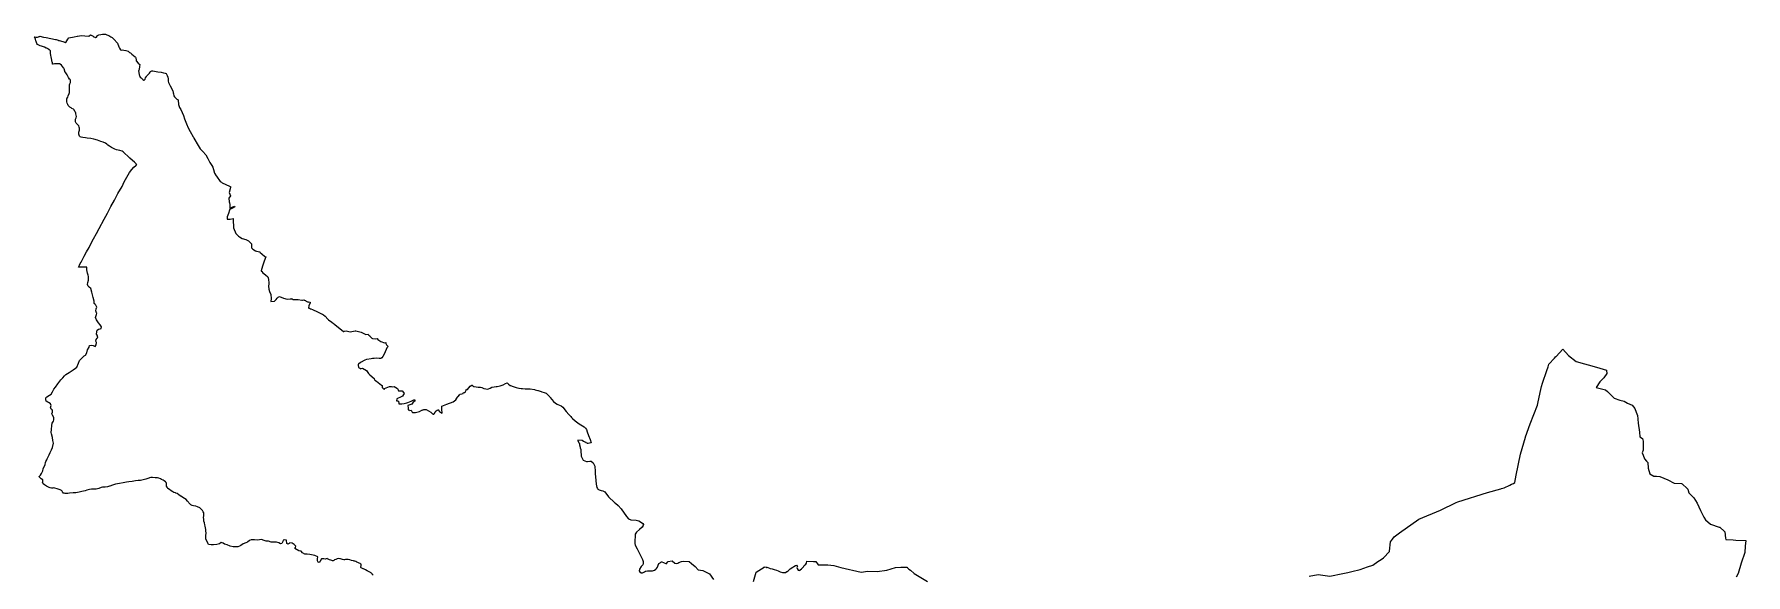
# Model space of a CAD drawing. Header units: metres. Extents: x 245125 to 394351, y 270578 to 4233311.
# Drawn here: x 296309 to 312594, y 4203312 to 4208462 of the extents above; entities that cross this region are included whole.
import ezdxf
from ezdxf.lldxf.tags import DXFTag

# ---------------------------------------------------------------- set-up
doc = ezdxf.new("R2010")
doc.units = ezdxf.units.M
doc.layers.add('ASTOTA', color=7, linetype='Continuous')
tags = doc.linetypes.add('HIDDEN', pattern=[0.375, 0.25, -0.125]).pattern_tags.tags
tags[6:7] = [DXFTag(74, 4), DXFTag(75, 0), DXFTag(340, '0'), DXFTag(46, 1.0), DXFTag(50, 0.0), DXFTag(44, 0.0), DXFTag(45, 0.0)]
tags[4:5] = [DXFTag(74, 4), DXFTag(75, 0), DXFTag(340, '0'), DXFTag(46, 1.0), DXFTag(50, 0.0), DXFTag(44, 0.0), DXFTag(45, 0.0)]

msp = doc.modelspace()

# ---------------------------------------------------------------- linework, layer by layer
at = {"layer": 'ASTOTA', "color": 253, "linetype": 'HIDDEN', "ltscale": 300}
for points in [[(299533, 4203308), (299525, 4203318), (299523, 4203321), (299518, 4203326), (299513, 4203332), (299507, 4203335), (299501, 4203337), (299489, 4203344), (299477, 4203349), (299460, 4203358), (299441, 4203367), (299438, 4203369), (299418, 4203379), (299415, 4203381), (299418, 4203403), (299418, 4203411), (299418, 4203412), (299417, 4203413), (299414, 4203416), (299409, 4203420), (299401, 4203424), (299393, 4203427), (299379, 4203433), (299369, 4203437), (299359, 4203441), (299354, 4203443), (299346, 4203445), (299329, 4203449), (299312, 4203453), (299296, 4203456), (299288, 4203457), (299277, 4203457), (299269, 4203456), (299261, 4203455), (299254, 4203454), (299242, 4203457), (299233, 4203461), (299223, 4203463), (299215, 4203465), (299204, 4203466), (299192, 4203464), (299177, 4203458), (299167, 4203453), (299158, 4203449), (299153, 4203445), (299152, 4203445), (299151, 4203445), (299148, 4203446), (299139, 4203448), (299130, 4203451), (299118, 4203455), (299104, 4203462), (299098, 4203465), (299096, 4203467), (299078, 4203462), (299063, 4203463), (299043, 4203464), (299028, 4203442), (299019, 4203430), (299010, 4203431), (299005, 4203444), (299004, 4203463), (299008, 4203484), (298978, 4203494), (298931, 4203506), (298906, 4203509), (298882, 4203509), (298862, 4203520), (298848, 4203536), (298826, 4203541), (298787, 4203561), (298795, 4203573), (298799, 4203585), (298789, 4203594), (298782, 4203600), (298762, 4203613), (298740, 4203617), (298733, 4203609), (298723, 4203603), (298713, 4203610), (298709, 4203641), (298690, 4203645), (298676, 4203642), (298673, 4203629), (298665, 4203609), (298652, 4203608), (298637, 4203615), (298614, 4203623), (298588, 4203624), (298573, 4203624), (298569, 4203624), (298563, 4203624), (298539, 4203632), (298515, 4203633), (298496, 4203639), (298470, 4203649), (298432, 4203643), (298403, 4203645), (298372, 4203644), (298357, 4203637), (298339, 4203622), (298323, 4203615), (298298, 4203606), (298273, 4203591), (298267, 4203588), (298263, 4203586), (298246, 4203577), (298229, 4203577), (298203, 4203579), (298174, 4203585), (298145, 4203597), (298120, 4203604), (298106, 4203614), (298088, 4203619), (298073, 4203606), (298046, 4203599), (298014, 4203598), (297992, 4203598), (297971, 4203600), (297971, 4203600), (297967, 4203601), (297961, 4203613), (297953, 4203630), (297942, 4203651), (297941, 4203669), (297942, 4203682), (297945, 4203711), (297943, 4203727), (297941, 4203742), (297936, 4203774), (297932, 4203788), (297928, 4203806), (297923, 4203822), (297921, 4203842), (297920, 4203856), (297921, 4203875), (297922, 4203892), (297922, 4203902), (297917, 4203913), (297909, 4203924), (297897, 4203938), (297884, 4203951), (297863, 4203960), (297846, 4203964), (297825, 4203968), (297812, 4203973), (297800, 4203979), (297781, 4203998), (297777, 4204003), (297768, 4204013), (297754, 4204028), (297737, 4204039), (297731, 4204043), (297710, 4204058), (297708, 4204059), (297686, 4204075), (297670, 4204085), (297657, 4204090), (297654, 4204091), (297636, 4204097), (297629, 4204101), (297611, 4204113), (297607, 4204116), (297598, 4204121), (297595, 4204123), (297581, 4204133), (297580, 4204134), (297579, 4204137), (297574, 4204144), (297572, 4204148), (297568, 4204155), (297567, 4204165), (297568, 4204181), (297565, 4204190), (297557, 4204196), (297544, 4204206), (297535, 4204212), (297519, 4204221), (297509, 4204226), (297495, 4204232), (297481, 4204234), (297470, 4204235), (297460, 4204237), (297434, 4204239), (297432, 4204239), (297417, 4204238), (297405, 4204234), (297399, 4204233), (297370, 4204224), (297358, 4204220), (297345, 4204217), (297320, 4204211), (297299, 4204209), (297272, 4204206), (297241, 4204200), (297209, 4204198), (297188, 4204195), (297156, 4204189), (297119, 4204181), (297100, 4204179), (297081, 4204174), (297053, 4204165), (297027, 4204156), (297026, 4204156), (297025, 4204156), (297005, 4204150), (296984, 4204147), (296959, 4204145), (296945, 4204142), (296922, 4204135), (296899, 4204128), (296875, 4204127), (296853, 4204126), (296836, 4204124), (296810, 4204118), (296792, 4204113), (296763, 4204105), (296735, 4204099), (296703, 4204094), (296678, 4204092), (296644, 4204089), (296627, 4204087), (296602, 4204087), (296592, 4204088), (296585, 4204090), (296580, 4204094), (296577, 4204101), (296574, 4204110), (296569, 4204115), (296554, 4204122), (296528, 4204132), (296506, 4204138), (296494, 4204139), (296485, 4204138), (296474, 4204138), (296461, 4204140), (296450, 4204144), (296443, 4204147), (296424, 4204157), (296405, 4204170), (296394, 4204179), (296390, 4204188), (296388, 4204192), (296389, 4204199), (296391, 4204205), (296391, 4204212), (296389, 4204215), (296376, 4204226), (296365, 4204236), (296355, 4204244), (296356, 4204247), (296356, 4204247), (296367, 4204262), (296377, 4204276), (296385, 4204290), (296391, 4204301), (296395, 4204321), (296412, 4204363), (296417, 4204382), (296419, 4204390), (296429, 4204407), (296433, 4204415), (296442, 4204436), (296450, 4204455), (296461, 4204476), (296472, 4204502), (296481, 4204525), (296491, 4204567), (296487, 4204591), (296482, 4204619), (296474, 4204654), (296469, 4204668), (296472, 4204696), (296477, 4204735), (296480, 4204756), (296491, 4204774), (296494, 4204788), (296495, 4204810), (296483, 4204833), (296476, 4204846), (296481, 4204862), (296484, 4204869), (296483, 4204873), (296482, 4204874), (296479, 4204883), (296471, 4204891), (296465, 4204902), (296469, 4204926), (296463, 4204941), (296452, 4204951), (296437, 4204955), (296423, 4204965), (296420, 4204981), (296420, 4204987), (296420, 4204997), (296430, 4205007), (296453, 4205022), (296470, 4205034), (296482, 4205054), (296496, 4205079), (296510, 4205099), (296533, 4205132), (296561, 4205169), (296564, 4205171), (296582, 4205189), (296597, 4205208), (296608, 4205221), (296640, 4205239), (296651, 4205245), (296680, 4205264), (296702, 4205281), (296714, 4205289), (296730, 4205327), (296740, 4205352), (296756, 4205370), (296767, 4205382), (296773, 4205389), (296785, 4205397), (296798, 4205405), (296809, 4205425), (296816, 4205455), (296830, 4205481), (296835, 4205496), (296852, 4205499), (296870, 4205495), (296890, 4205488), (296897, 4205501), (296900, 4205526), (296896, 4205536), (296899, 4205554), (296908, 4205565), (296915, 4205574), (296906, 4205596), (296901, 4205605), (296904, 4205627), (296908, 4205641), (296921, 4205651), (296937, 4205655), (296947, 4205658), (296950, 4205673), (296944, 4205683), (296936, 4205694), (296920, 4205711), (296902, 4205741), (296892, 4205763), (296902, 4205793), (296903, 4205803), (296901, 4205809), (296894, 4205827), (296897, 4205845), (296905, 4205863), (296896, 4205881), (296889, 4205887), (296887, 4205890), (296880, 4205896), (296879, 4205917), (296871, 4205955), (296858, 4206005), (296848, 4206039), (296831, 4206053), (296821, 4206063), (296815, 4206078), (296820, 4206097), (296825, 4206120), (296825, 4206144), (296824, 4206152), (296821, 4206165), (296816, 4206185), (296810, 4206216), (296810, 4206239), (296810, 4206241), (296810, 4206243), (296802, 4206244), (296799, 4206244), (296782, 4206244), (296767, 4206243), (296753, 4206242), (296737, 4206241), (296730, 4206242), (296739, 4206262), (296747, 4206279), (296754, 4206291), (296770, 4206322), (296784, 4206346), (296806, 4206387), (296830, 4206431), (296848, 4206464), (296873, 4206511), (296901, 4206562), (296927, 4206610), (296974, 4206699), (297006, 4206758), (297039, 4206819), (297073, 4206882), (297103, 4206943), (297144, 4207011), (297166, 4207056), (297191, 4207100), (297216, 4207143), (297236, 4207172), (297256, 4207194), (297275, 4207211), (297280, 4207215), (297281, 4207216), (297285, 4207219), (297280, 4207225), (297279, 4207226), (297276, 4207230), (297276, 4207230), (297263, 4207243), (297243, 4207260), (297218, 4207281), (297199, 4207300), (297171, 4207325), (297154, 4207341), (297145, 4207347), (297122, 4207355), (297093, 4207361), (297076, 4207367), (297045, 4207383), (297025, 4207396), (297009, 4207406), (297000, 4207415), (296988, 4207424), (296964, 4207433), (296942, 4207440), (296910, 4207451), (296877, 4207463), (296846, 4207469), (296813, 4207472), (296795, 4207474), (296770, 4207479), (296756, 4207482), (296747, 4207485), (296738, 4207492), (296735, 4207501), (296732, 4207511), (296733, 4207530), (296738, 4207548), (296741, 4207559), (296741, 4207568), (296737, 4207577), (296732, 4207588), (296723, 4207599), (296709, 4207613), (296704, 4207622), (296702, 4207627), (296701, 4207639), (296702, 4207651), (296707, 4207665), (296710, 4207678), (296709, 4207691), (296706, 4207702), (296703, 4207710), (296700, 4207718), (296695, 4207727), (296689, 4207742), (296683, 4207749), (296668, 4207755), (296661, 4207759), (296648, 4207768), (296640, 4207774), (296633, 4207783), (296628, 4207792), (296623, 4207805), (296620, 4207817), (296618, 4207828), (296618, 4207838), (296620, 4207849), (296623, 4207854), (296627, 4207862), (296633, 4207874), (296642, 4207896), (296644, 4207907), (296644, 4207912), (296644, 4207928), (296643, 4207939), (296643, 4207951), (296644, 4207971), (296645, 4207978), (296649, 4207989), (296653, 4208003), (296654, 4208008), (296654, 4208013), (296653, 4208021), (296652, 4208030), (296647, 4208032), (296646, 4208034), (296645, 4208035), (296635, 4208050), (296623, 4208074), (296615, 4208083), (296608, 4208093), (296601, 4208106), (296599, 4208110), (296593, 4208132), (296589, 4208139), (296587, 4208143), (296579, 4208155), (296567, 4208166), (296557, 4208176), (296552, 4208181), (296532, 4208181), (296512, 4208181), (296510, 4208181), (296507, 4208180), (296501, 4208179), (296490, 4208177), (296484, 4208177), (296481, 4208192), (296480, 4208194), (296477, 4208210), (296476, 4208216), (296471, 4208245), (296468, 4208258), (296465, 4208282), (296463, 4208302), (296454, 4208313), (296452, 4208314), (296449, 4208316), (296438, 4208323), (296435, 4208325), (296434, 4208325), (296428, 4208328), (296423, 4208330), (296406, 4208338), (296387, 4208344), (296377, 4208348), (296366, 4208352), (296351, 4208358), (296347, 4208360), (296346, 4208360), (296340, 4208364), (296333, 4208373), (296329, 4208382), (296327, 4208391), (296326, 4208394), (296324, 4208400), (296321, 4208416), (296315, 4208429), (296310, 4208435), (296309, 4208438), (296310, 4208437), (296327, 4208433), (296339, 4208434), (296348, 4208436), (296355, 4208439), (296355, 4208439), (296360, 4208441), (296362, 4208442), (296362, 4208442), (296397, 4208435), (296423, 4208430), (296511, 4208412), (296518, 4208410), (296537, 4208404), (296541, 4208403), (296545, 4208402), (296582, 4208391), (296606, 4208384), (296609, 4208383), (296610, 4208383), (296630, 4208415), (296637, 4208427), (296689, 4208437), (296716, 4208443), (296719, 4208443), (296760, 4208449), (296790, 4208445), (296829, 4208443), (296845, 4208457), (296870, 4208442), (296871, 4208441), (296891, 4208429), (296891, 4208429), (296893, 4208428), (296895, 4208430), (296900, 4208435), (296908, 4208444), (296909, 4208450), (296910, 4208450), (296911, 4208451), (296911, 4208451), (296924, 4208456), (296944, 4208459), (296958, 4208462), (296987, 4208462), (297001, 4208456), (297019, 4208448), (297020, 4208448), (297039, 4208436), (297051, 4208429), (297067, 4208414), (297100, 4208376), (297114, 4208342), (297121, 4208329), (297129, 4208314), (297130, 4208312), (297136, 4208311), (297148, 4208314), (297160, 4208311), (297181, 4208308), (297202, 4208299), (297216, 4208289), (297225, 4208283), (297229, 4208280), (297229, 4208280), (297238, 4208271), (297270, 4208245), (297271, 4208243), (297275, 4208238), (297275, 4208236), (297279, 4208215), (297279, 4208209), (297279, 4208207), (297297, 4208185), (297315, 4208174), (297310, 4208154), (297310, 4208148), (297305, 4208115), (297304, 4208115), (297302, 4208112), (297304, 4208097), (297307, 4208076), (297309, 4208068), (297318, 4208054), (297327, 4208045), (297343, 4208030), (297353, 4208023), (297356, 4208025), (297363, 4208032), (297369, 4208045), (297376, 4208058), (297381, 4208065), (297390, 4208075), (297400, 4208085), (297405, 4208091), (297412, 4208100), (297416, 4208107), (297427, 4208113), (297438, 4208114), (297453, 4208111), (297485, 4208105), (297516, 4208100), (297540, 4208094), (297554, 4208090), (297563, 4208086), (297568, 4208081), (297574, 4208069), (297581, 4208053), (297582, 4208037), (297583, 4208013), (297587, 4208003), (297594, 4207988), (297603, 4207970), (297626, 4207923), (297630, 4207906), (297631, 4207905), (297631, 4207903), (297633, 4207893), (297638, 4207876), (297642, 4207865), (297654, 4207856), (297666, 4207844), (297678, 4207837), (297679, 4207834), (297679, 4207832), (297682, 4207792), (297692, 4207763), (297704, 4207743), (297728, 4207688), (297740, 4207656), (297756, 4207609), (297772, 4207569), (297792, 4207535), (297821, 4207483), (297823, 4207481), (297828, 4207471), (297868, 4207401), (297887, 4207370), (297912, 4207343), (297942, 4207313), (297961, 4207277), (297979, 4207240), (297998, 4207210), (298007, 4207194), (298015, 4207172), (298024, 4207138), (298040, 4207114), (298042, 4207111), (298079, 4207060), (298089, 4207053), (298093, 4207050), (298098, 4207047), (298131, 4207031), (298168, 4207014), (298178, 4207009), (298177, 4207005), (298176, 4207001), (298165, 4206955), (298176, 4206921), (298161, 4206900), (298165, 4206865), (298168, 4206856), (298170, 4206840), (298170, 4206822), (298169, 4206802), (298192, 4206813), (298214, 4206823), (298217, 4206816), (298202, 4206808), (298169, 4206791), (298168, 4206789), (298167, 4206785), (298157, 4206755), (298146, 4206721), (298145, 4206706), (298144, 4206700), (298173, 4206699), (298203, 4206705), (298203, 4206701), (298203, 4206698), (298205, 4206616), (298228, 4206563), (298252, 4206537), (298262, 4206531), (298288, 4206515), (298321, 4206506), (298348, 4206494), (298356, 4206484), (298364, 4206476), (298377, 4206465), (298375, 4206450), (298375, 4206426), (298388, 4206414), (298415, 4206399), (298423, 4206396), (298454, 4206387), (298456, 4206386), (298501, 4206348), (298504, 4206345), (298511, 4206340), (298498, 4206301), (298482, 4206251), (298469, 4206208), (298468, 4206205), (298467, 4206204), (298474, 4206200), (298485, 4206190), (298497, 4206179), (298508, 4206169), (298530, 4206151), (298534, 4206143), (298537, 4206122), (298541, 4206095), (298542, 4206087), (298542, 4206084), (298538, 4206062), (298540, 4206032), (298548, 4206012), (298559, 4205983), (298562, 4205943), (298561, 4205916), (298593, 4205917), (298596, 4205920), (298606, 4205931), (298611, 4205936), (298620, 4205947), (298623, 4205950), (298627, 4205954), (298630, 4205957), (298642, 4205962), (298680, 4205948), (298715, 4205938), (298751, 4205941), (298751, 4205943), (298754, 4205942), (298762, 4205942), (298771, 4205935), (298792, 4205934), (298820, 4205934), (298856, 4205927), (298860, 4205927), (298873, 4205930), (298876, 4205929), (298878, 4205929), (298881, 4205927), (298890, 4205925), (298891, 4205922), (298892, 4205921), (298896, 4205919), (298916, 4205910), (298917, 4205911), (298918, 4205911), (298935, 4205910), (298933, 4205903), (298923, 4205874), (298917, 4205854), (298920, 4205853), (298928, 4205851), (298936, 4205847), (298941, 4205845), (298955, 4205839), (298957, 4205839), (299003, 4205817), (299003, 4205817), (299048, 4205796), (299052, 4205794), (299062, 4205789), (299077, 4205776), (299102, 4205748), (299110, 4205741), (299141, 4205717), (299143, 4205716), (299153, 4205708), (299170, 4205695), (299250, 4205631), (299253, 4205629), (299261, 4205632), (299277, 4205635), (299315, 4205626), (299363, 4205637), (299368, 4205636), (299420, 4205622), (299465, 4205600), (299487, 4205603), (299490, 4205597), (299499, 4205590), (299503, 4205586), (299512, 4205576), (299521, 4205566), (299526, 4205563), (299557, 4205559), (299571, 4205563), (299577, 4205552), (299608, 4205534), (299641, 4205522), (299655, 4205525), (299655, 4205516), (299659, 4205504), (299661, 4205502), (299676, 4205488), (299677, 4205487), (299665, 4205473), (299656, 4205457), (299648, 4205437), (299638, 4205415), (299626, 4205392), (299617, 4205380), (299607, 4205373), (299591, 4205373), (299564, 4205376), (299542, 4205373), (299527, 4205371), (299516, 4205368), (299472, 4205364), (299471, 4205364), (299453, 4205358), (299413, 4205335), (299393, 4205319), (299390, 4205318), (299391, 4205316), (299391, 4205311), (299391, 4205306), (299392, 4205305), (299393, 4205291), (299394, 4205288), (299406, 4205279), (299412, 4205275), (299419, 4205277), (299431, 4205281), (299471, 4205257), (299490, 4205230), (299490, 4205229), (299490, 4205229), (299503, 4205217), (299542, 4205182), (299544, 4205180), (299550, 4205167), (299551, 4205165), (299565, 4205155), (299614, 4205118), (299620, 4205114), (299622, 4205113), (299620, 4205111), (299618, 4205106), (299618, 4205094), (299628, 4205091), (299632, 4205090), (299637, 4205078), (299641, 4205087), (299689, 4205106), (299691, 4205107), (299708, 4205106), (299722, 4205104), (299733, 4205106), (299734, 4205106), (299734, 4205106), (299764, 4205085), (299765, 4205085), (299771, 4205073), (299774, 4205064), (299789, 4205064), (299806, 4205064), (299813, 4205064), (299814, 4205062), (299829, 4205038), (299823, 4205030), (299822, 4205029), (299813, 4205015), (299813, 4205015), (299814, 4205013), (299813, 4205013), (299795, 4205003), (299764, 4204991), (299759, 4204989), (299756, 4204970), (299764, 4204968), (299775, 4204967), (299777, 4204944), (299777, 4204942), (299789, 4204942), (299807, 4204940), (299829, 4204943), (299854, 4204949), (299865, 4204952), (299896, 4204967), (299921, 4204977), (299930, 4204979), (299930, 4204979), (299930, 4204978), (299930, 4204977), (299930, 4204974), (299930, 4204973), (299931, 4204973), (299931, 4204970), (299931, 4204967), (299914, 4204957), (299900, 4204936), (299863, 4204924), (299863, 4204920), (299866, 4204901), (299867, 4204898), (299867, 4204887), (299868, 4204882), (299879, 4204879), (299881, 4204878), (299896, 4204881), (299906, 4204860), (299907, 4204857), (299927, 4204858), (299933, 4204858), (299937, 4204859), (299973, 4204867), (299998, 4204879), (299999, 4204880), (300006, 4204882), (300010, 4204884), (300017, 4204885), (300021, 4204886), (300024, 4204887), (300038, 4204886), (300061, 4204875), (300083, 4204860), (300099, 4204846), (300104, 4204841), (300111, 4204843), (300112, 4204843), (300113, 4204844), (300122, 4204858), (300124, 4204861), (300131, 4204874), (300132, 4204875), (300133, 4204875), (300143, 4204880), (300152, 4204882), (300154, 4204883), (300159, 4204881), (300159, 4204875), (300159, 4204875), (300164, 4204868), (300175, 4204860), (300189, 4204851), (300191, 4204856), (300186, 4204886), (300187, 4204902), (300188, 4204917), (300234, 4204936), (300294, 4204958), (300321, 4204977), (300328, 4204989), (300328, 4204990), (300355, 4205026), (300358, 4205027), (300359, 4205028), (300359, 4205029), (300360, 4205032), (300361, 4205032), (300376, 4205035), (300390, 4205039), (300390, 4205039), (300389, 4205041), (300390, 4205042), (300390, 4205042), (300393, 4205047), (300399, 4205048), (300403, 4205048), (300411, 4205055), (300411, 4205055), (300412, 4205057), (300418, 4205070), (300419, 4205072), (300423, 4205079), (300425, 4205078), (300425, 4205078), (300426, 4205078), (300430, 4205076), (300457, 4205108), (300474, 4205117), (300475, 4205117), (300476, 4205118), (300483, 4205111), (300491, 4205107), (300513, 4205102), (300534, 4205100), (300555, 4205100), (300567, 4205097), (300586, 4205088), (300606, 4205083), (300620, 4205081), (300631, 4205082), (300648, 4205091), (300663, 4205098), (300686, 4205103), (300703, 4205105), (300713, 4205106), (300742, 4205112), (300771, 4205121), (300792, 4205135), (300809, 4205139), (300820, 4205127), (300837, 4205116), (300839, 4205115), (300865, 4205106), (300895, 4205096), (300919, 4205090), (300924, 4205089), (300942, 4205087), (300953, 4205085), (300981, 4205084), (300989, 4205084), (301028, 4205082), (301070, 4205076), (301074, 4205075), (301101, 4205068), (301104, 4205067), (301133, 4205058), (301140, 4205056), (301162, 4205049), (301180, 4205041), (301186, 4205036), (301206, 4205018), (301216, 4205006), (301219, 4205002), (301250, 4204962), (301267, 4204946), (301284, 4204938), (301292, 4204934), (301321, 4204921), (301322, 4204921), (301337, 4204909), (301369, 4204869), (301395, 4204838), (301413, 4204820), (301422, 4204810), (301429, 4204802), (301456, 4204778), (301495, 4204750), (301541, 4204721), (301554, 4204708), (301562, 4204696), (301571, 4204675), (301584, 4204640), (301598, 4204602), (301608, 4204570), (301605, 4204569), (301604, 4204569), (301592, 4204567), (301578, 4204564), (301574, 4204564), (301571, 4204565), (301561, 4204570), (301559, 4204571), (301536, 4204582), (301521, 4204590), (301482, 4204595), (301482, 4204588), (301495, 4204566), (301496, 4204562), (301498, 4204551), (301502, 4204527), (301503, 4204521), (301508, 4204506), (301511, 4204496), (301511, 4204496), (301514, 4204443), (301531, 4204405), (301562, 4204392), (301563, 4204392), (301566, 4204392), (301573, 4204392), (301574, 4204392), (301596, 4204394), (301597, 4204394), (301600, 4204394), (301607, 4204394), (301609, 4204394), (301628, 4204378), (301644, 4204347), (301646, 4204296), (301647, 4204278), (301652, 4204211), (301654, 4204176), (301661, 4204144), (301667, 4204134), (301670, 4204129), (301684, 4204120), (301704, 4204114), (301718, 4204112), (301738, 4204101), (301773, 4204055), (301831, 4204002), (301840, 4203994), (301865, 4203972), (301894, 4203940), (301944, 4203868), (301962, 4203844), (301984, 4203834), (302036, 4203831), (302062, 4203826), (302088, 4203811), (302101, 4203801), (302105, 4203790), (302103, 4203780), (302093, 4203766), (302068, 4203744), (302040, 4203718), (302027, 4203699), (302025, 4203673), (302024, 4203643), (302024, 4203609), (302028, 4203593), (302044, 4203560), (302057, 4203534), (302076, 4203496), (302096, 4203456), (302102, 4203439), (302103, 4203420), (302098, 4203408), (302085, 4203390), (302067, 4203364), (302066, 4203351), (302072, 4203340), (302084, 4203332), (302097, 4203332), (302114, 4203340), (302126, 4203345), (302145, 4203348), (302192, 4203350), (302211, 4203356), (302224, 4203364), (302231, 4203371), (302238, 4203385), (302245, 4203405), (302253, 4203418), (302263, 4203427), (302270, 4203432), (302276, 4203434), (302281, 4203434), (302295, 4203429), (302324, 4203416), (302326, 4203419), (302328, 4203422), (302335, 4203433), (302337, 4203436), (302338, 4203437), (302378, 4203446), (302404, 4203424), (302419, 4203418), (302434, 4203424), (302442, 4203428), (302467, 4203437), (302482, 4203440), (302541, 4203437), (302564, 4203418), (302598, 4203390), (302626, 4203358), (302670, 4203352), (302734, 4203322), (302772, 4203268)], [(308438, 4203299), (308526, 4203314), (308636, 4203299), (308760, 4203324), (308806, 4203334), (308844, 4203343), (308926, 4203362), (308996, 4203386), (309044, 4203403), (309093, 4203437), (309125, 4203458), (309147, 4203473), (309204, 4203533), (309205, 4203536), (309215, 4203626), (309232, 4203652), (309247, 4203674), (309300, 4203711), (309483, 4203841), (309690, 4203928), (309837, 4204002), (309854, 4204008), (310136, 4204095), (310263, 4204132), (310264, 4204132), (310269, 4204133), (310295, 4204141), (310348, 4204166), (310366, 4204175), (310383, 4204183), (310397, 4204190), (310404, 4204227), (310410, 4204261), (310449, 4204460), (310498, 4204623), (310499, 4204626), (310541, 4204751), (310613, 4204927), (310619, 4204958), (310643, 4205076), (310649, 4205106), (310660, 4205138), (310701, 4205259), (310713, 4205292), (310717, 4205306), (310721, 4205318), (310773, 4205375), (310787, 4205391), (310789, 4205393), (310853, 4205461), (310908, 4205400), (310980, 4205345), (311058, 4205321), (311128, 4205301), (311204, 4205279), (311269, 4205261), (311269, 4205258), (311273, 4205228), (311242, 4205189), (311221, 4205167), (311204, 4205150), (311171, 4205096), (311260, 4205075), (311278, 4205057), (311287, 4205048), (311310, 4205026), (311340, 4204995), (311394, 4204976), (311437, 4204965), (311469, 4204947), (311514, 4204929), (311537, 4204895), (311562, 4204836), (311563, 4204831), (311571, 4204755), (311582, 4204671), (311585, 4204627), (311612, 4204609), (311618, 4204586), (311617, 4204538), (311618, 4204498), (311607, 4204473), (311616, 4204450), (311630, 4204415), (311650, 4204394), (311663, 4204380), (311665, 4204329), (311682, 4204274), (311719, 4204252), (311743, 4204250), (311775, 4204247), (311851, 4204215), (311912, 4204185), (311983, 4204183), (311988, 4204179), (312037, 4204133), (312042, 4204128), (312052, 4204093), (312099, 4204044), (312132, 4203993), (312162, 4203924), (312196, 4203860), (312210, 4203834), (312257, 4203794), (312342, 4203766), (312347, 4203764), (312390, 4203725), (312394, 4203721), (312400, 4203660), (312403, 4203647), (312474, 4203644), (312500, 4203643), (312594, 4203639), (312589, 4203583), (312585, 4203524), (312549, 4203424), (312521, 4203324), (312502, 4203290)], [(303152, 4203249), (303177, 4203337), (303253, 4203385), (303255, 4203386), (303273, 4203383), (303277, 4203382), (303278, 4203382), (303281, 4203383), (303281, 4203383), (303311, 4203373), (303329, 4203367), (303330, 4203367), (303339, 4203364), (303350, 4203361), (303371, 4203355), (303387, 4203349), (303407, 4203339), (303427, 4203334), (303438, 4203334), (303441, 4203334), (303456, 4203335), (303471, 4203343), (303472, 4203343), (303483, 4203350), (303500, 4203367), (303527, 4203384), (303536, 4203390), (303551, 4203399), (303566, 4203402), (303569, 4203401), (303572, 4203395), (303569, 4203391), (303568, 4203389), (303564, 4203381), (303567, 4203371), (303578, 4203356), (303589, 4203352), (303596, 4203357), (303597, 4203358), (303608, 4203369), (303618, 4203378), (303619, 4203379), (303626, 4203384), (303628, 4203388), (303635, 4203400), (303650, 4203412), (303656, 4203424), (303660, 4203441), (303661, 4203441), (303724, 4203438), (303726, 4203438), (303738, 4203437), (303743, 4203437), (303746, 4203437), (303768, 4203408), (303787, 4203408), (303810, 4203408), (303848, 4203408), (303860, 4203406), (303917, 4203399), (303984, 4203382), (304177, 4203337), (304240, 4203345), (304329, 4203342), (304420, 4203355), (304462, 4203368), (304504, 4203382), (304555, 4203383), (304602, 4203384), (304613, 4203384), (304615, 4203382), (304632, 4203365), (304645, 4203357), (304681, 4203323), (304808, 4203248)]]:
    msp.add_lwpolyline(points, dxfattribs=at)

doc.saveas('drawing.dxf')
